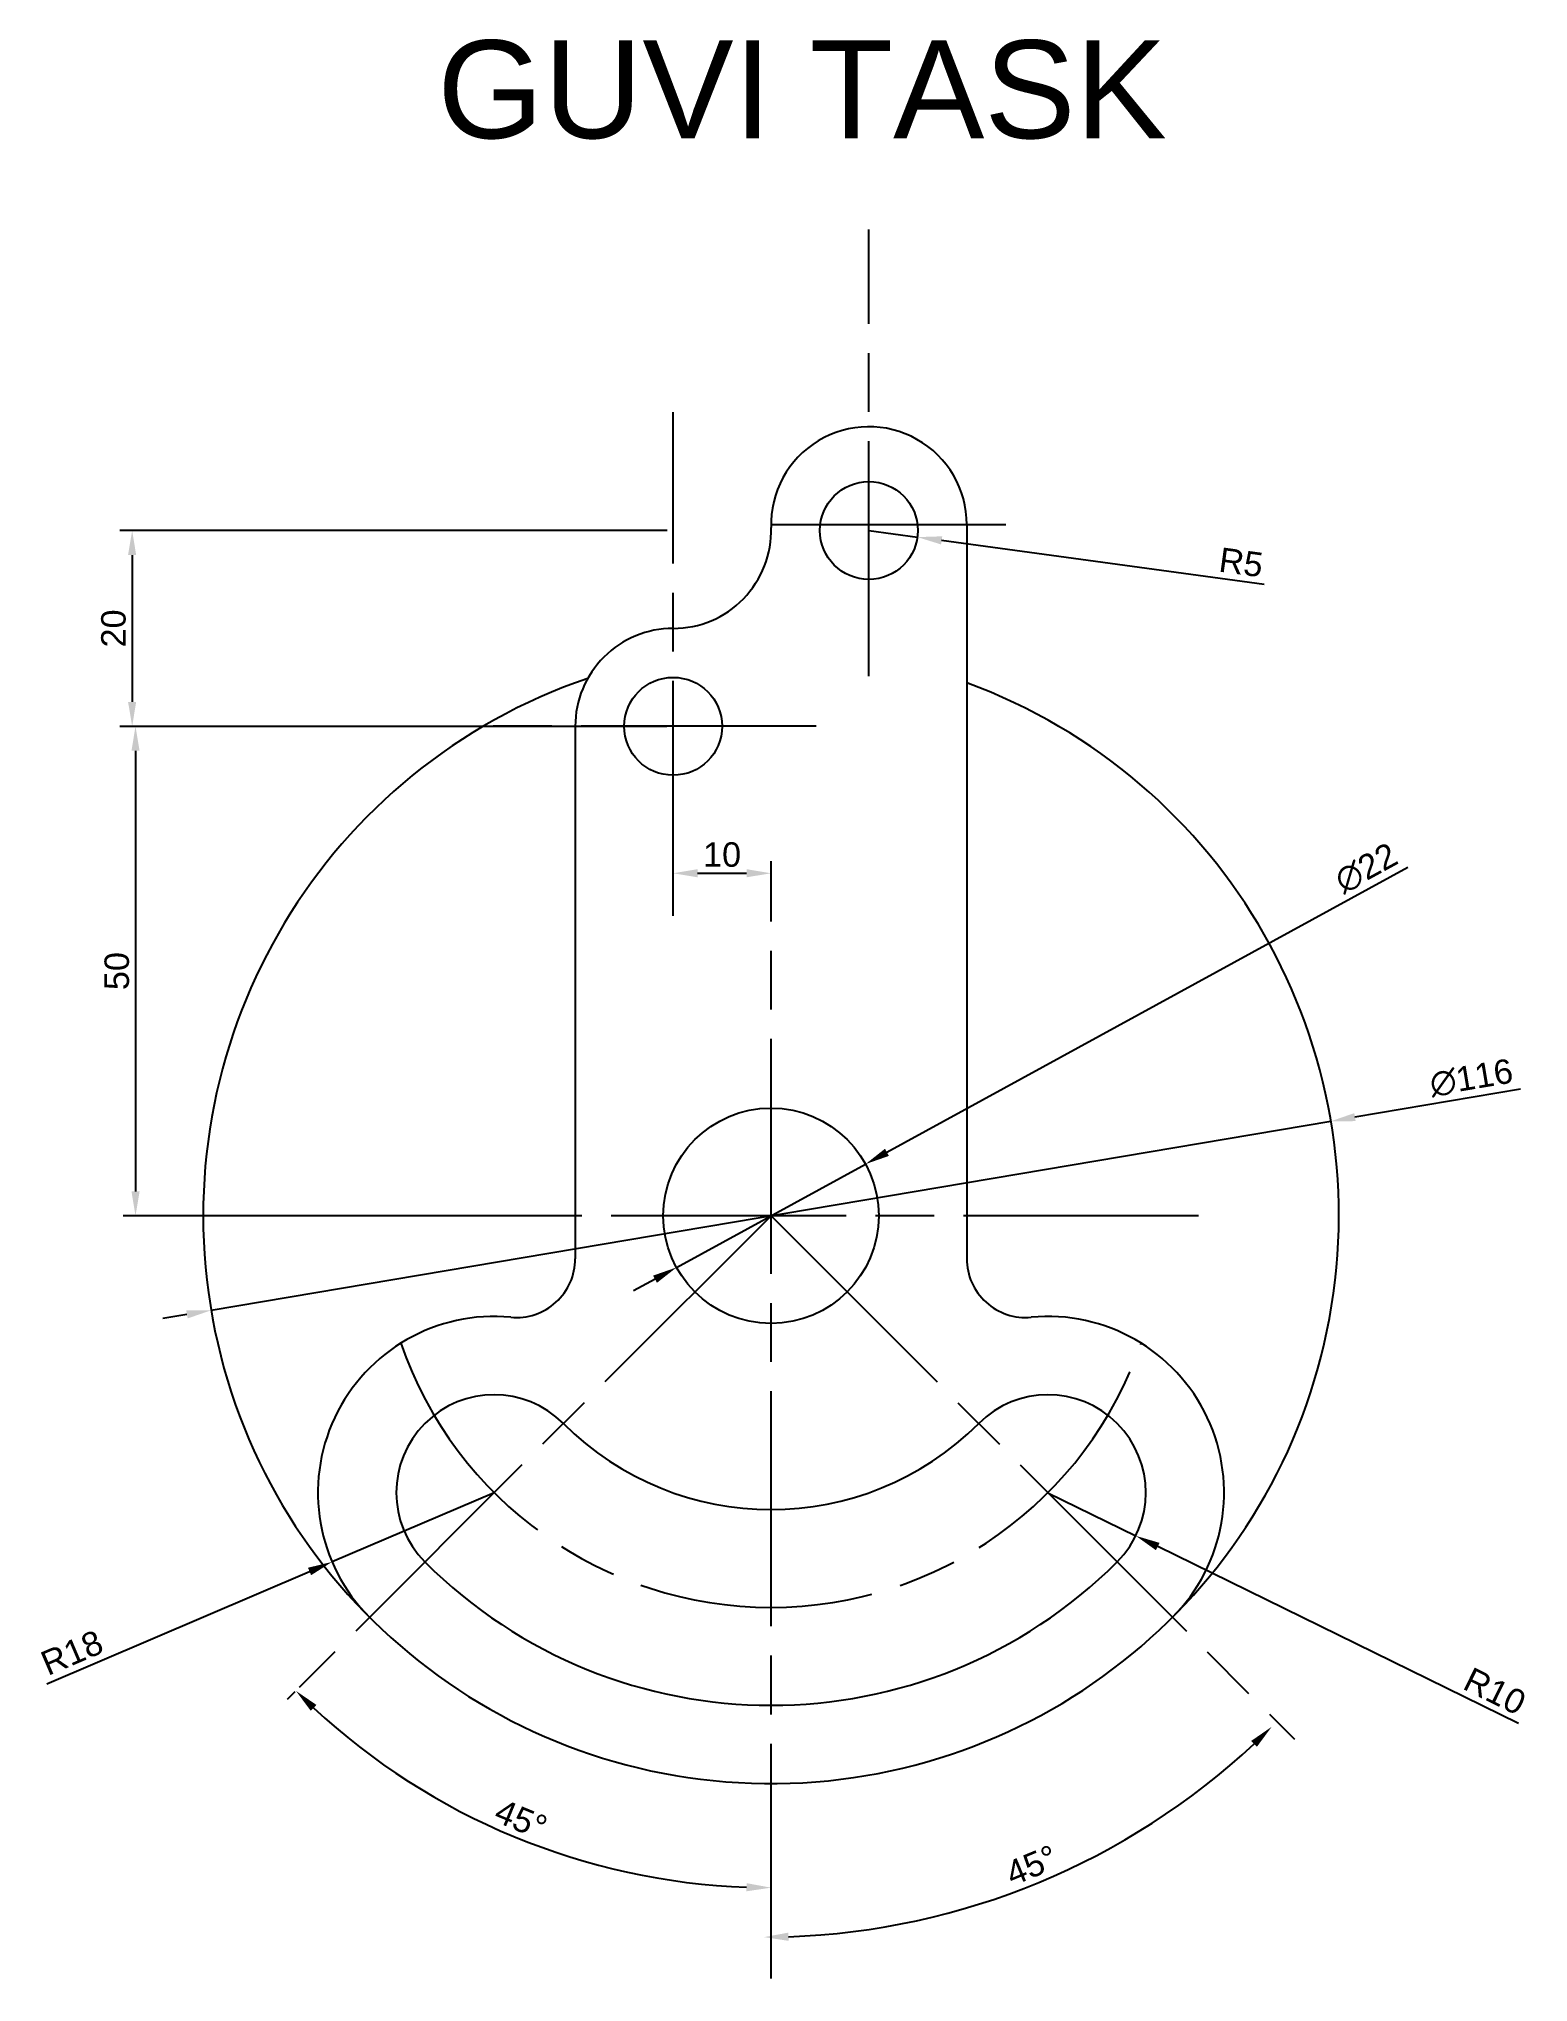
# Model space of a CAD drawing. Header units: millimetres. Extents: x 127 to 280, y 62 to 261.
import ezdxf

# ---------------------------------------------------------------- set-up
doc = ezdxf.new("R2010")
doc.units = ezdxf.units.MM
doc.linetypes.add('ACAD_ISO08W100', pattern=[36, 24, -3, 6, -3])
doc.styles.get("Standard").update_dxf_attribs({"font": 'arial.ttf'})
doc.dimstyles.new('ISO-25', dxfattribs={"dimtxt": 2.5, "dimasz": 2.5, "dimexe": 1.25, "dimexo": 0.625, "dimtad": 1, "dimtxsty": 'Standard', "dimcen": 2.5, "dimadec": 0, "dimazin": 0, "dimtfac": 1, "dimtmove": 0, "dimatfit": 3, "dimfxl": 1, "dimarcsym": 0})

# ---------------------------------------------------------------- blocks, each defined once
blk = doc.blocks.new('*D2')
at = {"color": 0, "lineweight": -2, "transparency": 16777216}
for p, q in [((191.56, 210.48), (135.67, 210.48)), ((136.92, 207.98), (136.92, 192.98)), ((191.55, 190.48), (135.67, 190.48))]:
    blk.add_line(p, q, dxfattribs=at)
at = {"color": 0, "transparency": 16777216}
for points in [[(136.5, 207.98), (137.33, 207.98), (136.92, 210.48)], [(136.5, 192.98), (137.33, 192.98), (136.92, 190.48)]]:
    blk.add_solid(points, dxfattribs=at)
at = {"layer": 'Defpoints', "color": 0, "transparency": 16777216}
for p in [(192.19, 210.48), (136.92, 190.48), (192.18, 190.48)]:
    blk.add_point(p, dxfattribs=at)
at = {"color": 0, "transparency": 16777216, "insert": (135.02, 200.48), "char_height": 2.5, "attachment_point": 5, "rotation": 90}
blk.add_mtext('20', dxfattribs=at)
blk = doc.blocks.new('*D3')
at = {"color": 0, "lineweight": -2, "transparency": 16777216}
for p, q in [((172.16, 190.48), (136.01, 190.48)), ((137.26, 187.98), (137.26, 142.98)), ((181.55, 140.48), (136.01, 140.48))]:
    blk.add_line(p, q, dxfattribs=at)
at = {"color": 0, "transparency": 16777216}
for points in [[(136.85, 187.98), (137.68, 187.98), (137.26, 190.48)], [(136.85, 142.98), (137.68, 142.98), (137.26, 140.48)]]:
    blk.add_solid(points, dxfattribs=at)
at = {"layer": 'Defpoints', "color": 0, "transparency": 16777216}
for p in [(172.79, 190.48), (137.26, 140.48), (182.18, 140.48)]:
    blk.add_point(p, dxfattribs=at)
at = {"color": 0, "transparency": 16777216, "insert": (135.36, 165.48), "char_height": 2.5, "attachment_point": 5, "rotation": 90}
blk.add_mtext('50', dxfattribs=at)
blk = doc.blocks.new('*D5')
at = {"color": 0, "lineweight": -2, "transparency": 16777216}
for p, q in [((230.46, 112.2), (239.44, 107.79)), ((278.53, 88.61), (241.68, 106.69))]:
    blk.add_line(p, q, dxfattribs=at)
at = {"color": 0, "transparency": 16777216}
blk.add_solid([(241.87, 107.07), (241.5, 106.32), (239.44, 107.79)], dxfattribs=at)
at = {"layer": 'Defpoints', "color": 0, "transparency": 16777216}
for p in [(230.46, 112.2), (239.44, 107.79)]:
    blk.add_point(p, dxfattribs=at)
at = {"color": 0, "transparency": 16777216, "insert": (276.12, 91.91), "char_height": 2.5, "attachment_point": 5, "rotation": 333.8598}
blk.add_mtext('R10', dxfattribs=at)
blk = doc.blocks.new('*D6')
at = {"color": 0, "lineweight": -2, "transparency": 16777216}
for p, q in [((267.23, 176.07), (214.02, 146.96)), ((192.53, 135.21), (211.83, 145.76)), ((190.33, 134.01), (188.14, 132.81))]:
    blk.add_line(p, q, dxfattribs=at)
at = {"color": 0, "transparency": 16777216}
for points in [[(213.82, 147.33), (214.22, 146.6), (211.83, 145.76)], [(190.13, 134.37), (190.53, 133.64), (192.53, 135.21)]]:
    blk.add_solid(points, dxfattribs=at)
at = {"layer": 'Defpoints', "color": 0, "transparency": 16777216}
for p in [(211.83, 145.76), (192.53, 135.21)]:
    blk.add_point(p, dxfattribs=at)
at = {"color": 0, "transparency": 16777216, "insert": (262.98, 175.99), "char_height": 2.5, "attachment_point": 5, "rotation": 28.681}
blk.add_mtext('∅22', dxfattribs=at)
blk = doc.blocks.new('*D7')
at = {"color": 0, "lineweight": -2, "transparency": 16777216}
for p, q in [((278.73, 153.41), (261.83, 150.56)), ((144.99, 130.83), (259.37, 150.14)), ((142.52, 130.41), (140.06, 129.99))]:
    blk.add_line(p, q, dxfattribs=at)
at = {"color": 0, "transparency": 16777216}
for points in [[(261.76, 150.97), (261.9, 150.15), (259.37, 150.14)], [(142.45, 130.82), (142.59, 130), (144.99, 130.83)]]:
    blk.add_solid(points, dxfattribs=at)
at = {"layer": 'Defpoints', "color": 0, "transparency": 16777216}
for p in [(259.37, 150.14), (144.99, 130.83)]:
    blk.add_point(p, dxfattribs=at)
at = {"color": 0, "transparency": 16777216, "insert": (273.72, 154.56), "char_height": 2.5, "attachment_point": 5, "rotation": 9.5845}
blk.add_mtext('∅116', dxfattribs=at)
blk = doc.blocks.new('*D8')
at = {"color": 0, "lineweight": -2, "transparency": 16777216}
for p, q in [((173.89, 112.2), (157.34, 105.13)), ((128.19, 92.68), (155.04, 104.15))]:
    blk.add_line(p, q, dxfattribs=at)
at = {"color": 0, "transparency": 16777216}
blk.add_solid([(154.88, 104.53), (155.2, 103.77), (157.34, 105.13)], dxfattribs=at)
at = {"layer": 'Defpoints', "color": 0, "transparency": 16777216}
for p in [(173.89, 112.2), (157.34, 105.13)]:
    blk.add_point(p, dxfattribs=at)
at = {"color": 0, "transparency": 16777216, "insert": (130.77, 95.85), "char_height": 2.5, "attachment_point": 5, "rotation": 23.1243}
blk.add_mtext('R18', dxfattribs=at)
blk = doc.blocks.new('*D9')
at = {"color": 0, "lineweight": -2, "transparency": 16777216}
for p, q in [((192.18, 171.74), (192.18, 176.72)), ((202.18, 171.74), (202.18, 176.72)), ((194.68, 175.47), (199.68, 175.47))]:
    blk.add_line(p, q, dxfattribs=at)
at = {"color": 0, "transparency": 16777216}
for points in [[(194.68, 175.89), (194.68, 175.06), (192.18, 175.47)], [(199.68, 175.89), (199.68, 175.06), (202.18, 175.47)]]:
    blk.add_solid(points, dxfattribs=at)
at = {"layer": 'Defpoints', "color": 0, "transparency": 16777216}
for p in [(202.18, 175.47), (192.18, 171.12), (202.18, 171.12)]:
    blk.add_point(p, dxfattribs=at)
at = {"color": 0, "transparency": 16777216, "insert": (197.18, 177.37), "char_height": 2.5, "attachment_point": 5}
blk.add_mtext('10', dxfattribs=at)
blk = doc.blocks.new('*D10')
at = {"color": 0, "lineweight": -2, "transparency": 16777216}
blk.add_line((153.54, 91.84), (152.76, 91.07), dxfattribs=at)
blk.add_arc((202.18, 140.48), 68.63, 227.0872, 267.9128, dxfattribs=at)
at = {"color": 0, "transparency": 16777216}
for points in [[(155.16, 89.92), (155.74, 90.52), (153.65, 91.95)], [(199.69, 72.31), (199.67, 71.48), (202.18, 71.85)]]:
    blk.add_solid(points, dxfattribs=at)
at = {"layer": 'Defpoints', "color": 0, "transparency": 16777216}
for p in [(202.18, 175.47), (202.18, 140.48), (153.98, 92.29), (167.86, 81.05), (202.18, 62.56)]:
    blk.add_point(p, dxfattribs=at)
at = {"color": 0, "transparency": 16777216, "insert": (176.64, 78.83), "char_height": 2.5, "attachment_point": 5, "rotation": 337.5}
blk.add_mtext('45°', dxfattribs=at)
blk = doc.blocks.new('*D11')
at = {"color": 0, "lineweight": -2, "transparency": 16777216}
blk.add_arc((201.47, 140.13), 73.33, 271.9535, 313.0465, dxfattribs=at)
at = {"color": 0, "transparency": 16777216}
for points in [[(251.23, 86.84), (251.81, 86.24), (253.32, 88.28)], [(203.97, 66.42), (203.96, 67.26), (201.47, 66.8)]]:
    blk.add_solid(points, dxfattribs=at)
at = {"layer": 'Defpoints', "color": 0, "transparency": 16777216}
for p in [(201.47, 175.12), (201.47, 140.13), (254.95, 86.65), (220.45, 69.3), (201.47, 62.2)]:
    blk.add_point(p, dxfattribs=at)
at = {"color": 0, "transparency": 16777216, "insert": (228.8, 74.13), "char_height": 2.5, "attachment_point": 5, "rotation": 22.5}
blk.add_mtext('45°', dxfattribs=at)
blk = doc.blocks.new('*D12')
at = {"color": 0, "lineweight": -2, "transparency": 16777216}
for p, q in [((212.18, 210.48), (217.13, 209.81)), ((252.57, 204.98), (219.61, 209.47))]:
    blk.add_line(p, q, dxfattribs=at)
at = {"color": 0, "transparency": 16777216}
blk.add_solid([(219.67, 209.89), (219.55, 209.06), (217.13, 209.81)], dxfattribs=at)
at = {"layer": 'Defpoints', "color": 0, "transparency": 16777216}
for p in [(212.18, 210.48), (217.13, 209.81)]:
    blk.add_point(p, dxfattribs=at)
at = {"color": 0, "transparency": 16777216, "insert": (250.2, 207.22), "char_height": 2.5, "attachment_point": 5, "rotation": 352.246}
blk.add_mtext('R5', dxfattribs=at)

msp = doc.modelspace()

# ---------------------------------------------------------------- linework, layer by layer
at = {"color": 85, "linetype": 'ACAD_ISO08W100', "true_color": 0x58ba48}
for p, q in [((212.178, 195.605), (212.178, 241.241)), ((192.178, 171.116), (192.178, 222.556)), ((202.178, 211.087), (229.134, 211.087)), ((206.797, 190.484), (172.785, 190.484)), ((202.178, 62.557), (202.178, 175.472)), ((202.178, 140.484), (153.981, 92.287)), ((245.85, 140.484), (157.732, 140.484)), ((202.178, 140.484), (255.658, 87.005))]:
    msp.add_line(p, q, dxfattribs=at)
for p, q in [((222.178, 211.087), (222.178, 191.087)), ((222.178, 191.087), (222.178, 136.091)), ((182.178, 190.487), (182.178, 136.091))]:
    msp.add_line(p, q)
for centre, radius in [((212.178, 210.484), 5), ((192.178, 190.484), 5), ((202.178, 140.484), 11)]:
    msp.add_circle(centre, radius)
for centre, radius, start, end in [((212.178, 211.087), 10, 0, 181.72549), ((192.187, 210.484), 10, 269.97402, 1.72549), ((192.178, 190.484), 10, 89.97402, 180.01299), ((202.178, 140.484), 58, 108.82922, 69.82873), ((176.178, 136.091), 6, 264.53844, 0), ((228.178, 136.091), 6, 180, 275.46156), ((173.894, 112.2), 18, 84.53844, 225), ((230.463, 112.2), 18, 315, 95.46156), ((173.894, 112.2), 10, 45, 225), ((230.463, 112.2), 10, 315, 135), ((202.178, 140.484), 30, 225, 315), ((202.178, 140.484), 50, 225, 315)]:
    msp.add_arc(centre, radius, start, end)
msp.add_arc((202.178, 140.484), 40, 198.99424, 341.00576, dxfattribs=at)

# ---------------------------------------------------------------- texts
at = {"color": 4}
msp.add_text('GUVI TASK', height=10, dxfattribs=at).set_placement((168.088, 250.556))

# ---------------------------------------------------------------- dimensions: what is measured, and where the dimension line sits
for base, p1, p2, picture, middle in [((136.917, 190.484), (192.187, 210.484), (192.178, 190.484), '*D2', (135.015, 200.484)), ((137.264, 140.484), (172.785, 190.484), (182.178, 140.484), '*D3', (135.363, 165.484))]:
    dim = msp.add_linear_dim(base=base, p1=p1, p2=p2, angle=90, dimstyle='ISO-25', dxfattribs=at)
    dim.commit()
    dim.dimension.update_dxf_attribs({"geometry": picture, "text_midpoint": middle})
for center, mpoint, picture, middle in [((212.178, 210.484), (217.133, 209.81), '*D12', (249.942, 205.342)), ((173.894, 112.2), (157.34, 105.131), '*D8', (131.517, 94.103)), ((230.463, 112.2), (239.44, 107.794), '*D5', (275.287, 90.202))]:
    dim = msp.add_radius_dim(center=center, mpoint=mpoint, dimstyle='ISO-25', dxfattribs=at)
    dim.commit()
    dim.dimension.update_dxf_attribs({"geometry": picture, "text_midpoint": middle, "dimtype": 164})
for p1, p2, picture, middle in [((192.528, 135.205), (211.829, 145.764), '*D6', (263.928, 174.264)), ((144.988, 130.827), (259.369, 150.141), '*D7', (274.051, 152.621))]:
    dim = msp.add_diameter_dim_2p(p1=p1, p2=p2, dimstyle='ISO-25', dxfattribs=at)
    dim.commit()
    dim.dimension.update_dxf_attribs({"geometry": picture, "text_midpoint": middle, "dimtype": 163})
dim = msp.add_linear_dim(base=(202.178, 175.472), p1=(192.178, 171.116), p2=(202.178, 171.116), dimstyle='ISO-25', dxfattribs=at)
dim.commit()
dim.dimension.update_dxf_attribs({"geometry": '*D9', "text_midpoint": (197.178, 177.374)})
for base, line1, line2, picture, middle in [((167.862, 81.046), ((202.178, 62.557), (202.178, 175.472)), ((202.178, 140.484), (153.981, 92.287)), '*D10', (176.639, 78.828)), ((220.445, 69.297), ((201.466, 140.128), (254.946, 86.649)), ((201.466, 62.202), (201.466, 175.117)), '*D11', (228.802, 74.133))]:
    dim = msp.add_angular_dim_2l(base=base, line1=line1, line2=line2, dimstyle='ISO-25', dxfattribs=at)
    dim.commit()
    dim.dimension.update_dxf_attribs({"geometry": picture, "text_midpoint": middle})

doc.saveas('drawing.dxf')
